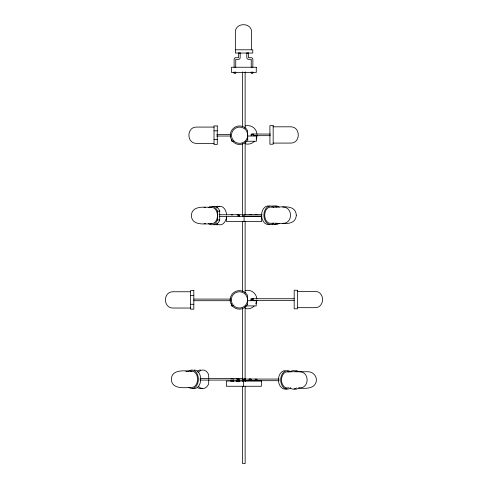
<?xml version="1.0" encoding="UTF-8"?>
<svg xmlns="http://www.w3.org/2000/svg" width="488" height="488" viewBox="0 0 488 488"><rect width="100%" height="100%" fill="white"/><g stroke="black" fill="none" stroke-linecap="round" stroke-linejoin="round"><path stroke-width="0.73" d="M208.449 207.534A9.278 6.564 -90 0 1 217.41 210.926L217.41 220.204A9.278 6.564 -90 0 1 208.449 223.602M212.335 206.607A9.278 6.564 -90 0 1 219.71 210.926L219.71 220.204A9.278 6.564 -90 0 1 214.031 224.846M185.812 371.679L188.74 371.136M204.027 207.705L205.515 207.43M282.65 223.351C293.111 223.687 293.111 206.735 282.65 207.071M299.266 388.021C309.715 388.326 309.715 371.441 299.266 371.746M235.344 49.794L252.766 49.794L252.766 53.046L235.344 53.046L235.344 32.537C234.954 22.082 252.021 22.082 251.625 32.537L251.625 49.794M238.601 52.978L240.23 52.978M246.867 52.978L248.496 52.978M273.17 126.813L290.421 126.813C300.876 126.416 300.876 143.484 290.421 143.088L273.17 143.088M214.019 127.081L196.768 127.081C186.312 126.685 186.312 143.759 196.768 143.362L214.019 143.362M214.019 130.833L217.276 130.833M270.395 134.054L253.156 134.054A1.629 1.629 0 0 0 251.527 135.676M216.733 134.407L230.72 134.407M253.156 135.676L270.395 135.676M216.733 136.036L230.72 136.036M247.386 136.036L256.401 136.036L256.401 141.245L245.879 141.245M214.019 139.611L217.276 139.611M233.099 141.245L231.599 141.245L231.599 139.757M211.731 207.43C204.85 207.241 191.717 205.204 191.387 215.568C191.717 225.932 204.85 223.888 211.731 223.705M217.483 211.176L219.783 211.176M243.292 216.025A1.629 1.153 -90 0 1 244.439 214.397L262.087 214.397M219.051 214.75L242.969 214.75M262.032 216.025L244.439 216.025L244.439 214.397M219.24 216.379L261.617 216.379L261.617 221.589L226.536 221.589L226.536 216.379M217.483 219.954L219.783 219.954M297.442 291.397L314.699 291.397C325.148 291 325.148 308.074 314.699 307.678L297.442 307.678M190.558 291.757L173.301 291.757C162.852 291.36 162.852 308.428 173.301 308.032L190.558 308.032M190.558 295.502L193.815 295.502M294.185 298.723L252.967 298.723A1.629 1.629 0 0 0 251.344 300.352M193.815 299.083L230.94 299.083M252.967 300.352L294.185 300.352M193.815 300.706L230.94 300.706M247.196 300.706L256.218 300.706L256.218 305.915L245.69 305.915M190.558 304.28L193.815 304.28M232.916 305.915L231.41 305.915L231.41 303.682M192.01 371.136C185.251 370.965 171.648 368.739 171.337 379.274C171.648 389.802 185.251 387.582 192.01 387.411A8.137 5.594 -90 0 0 197.549 378.212A8.137 5.594 -90 0 0 190.558 371.411M287.414 371.746L308.264 371.746C313.119 371.783 317.279 376.516 316.261 381.372C314.723 389.284 304.652 388.576 298.674 388.021M199.989 378.456L243.134 378.456M242.774 380.695A1.629 1.116 -90 0 1 243.89 379.066L279.252 379.066M199.989 380.085L237.625 380.085M238.589 380.085L243.134 380.085M279.252 380.695L243.89 380.695L243.89 379.066M204.027 223.431L205.515 223.705M256.908 380.695L256.908 379.066A1.629 1.183 -90 0 0 256.188 379.408M253.455 135.676L253.455 134.054A1.629 1.629 0 0 0 251.826 135.676M253.272 300.352L253.272 298.723A1.629 1.629 0 0 0 251.643 300.352M252.857 67.448L252.857 59.329A1.629 1.629 0 0 0 251.228 57.7L248.435 57.7L248.435 53.046M252.857 71.876L252.857 73.359L251.228 73.359L251.228 71.876M252.723 134.389L252.723 134.054L251.094 134.054L251.094 135.676M252.54 299.358L252.54 298.723L250.911 298.723L250.911 300.352M251.228 67.448L251.228 59.329L248.435 59.329A1.629 1.629 0 0 1 246.806 57.7L246.806 53.046M251.009 380.695L251.009 379.066A1.629 1.183 -90 0 0 250.289 379.408M250.875 380.695L250.875 379.066A1.629 1.116 -90 0 0 250.198 379.408M249.691 380.695L249.691 379.066A1.629 1.116 -90 0 0 249.014 379.408M245.44 380.085L245.44 381.585M245.135 71.815L245.135 128.222M245.135 141.941L245.135 214.354M245.135 221.21L245.135 292.861M245.135 306.58L245.135 381.28M245.135 386.618L245.135 463.6L242.597 463.6L242.597 386.618M245.074 380.695L245.074 379.066A1.629 1.116 -90 0 0 244.396 379.408M244.079 216.379L244.079 221.589M243.402 381.055L243.402 386.264M242.597 71.815L242.597 126.697M242.597 143.466L242.597 216.641M242.597 221.21L242.597 291.336M242.597 308.105L242.597 381.28M240.163 53.046L240.163 57.7A1.629 1.629 0 0 1 238.534 59.329L235.741 59.329L235.741 67.448M239.224 381.585L239.224 380.085A1.629 1.116 -90 0 0 238.107 378.456M238.809 381.585L238.809 380.085A1.629 1.183 -90 0 0 237.625 378.456L237.625 381.585M238.534 53.046L238.534 57.7L235.741 57.7A1.629 1.629 0 0 0 234.112 59.329L234.112 67.448M238.248 216.379L238.248 214.75A1.629 1.153 -90 0 1 239.401 216.379M236.924 380.085L236.924 381.585M236.509 380.085L236.509 381.585M235.741 71.876L235.741 73.359L234.112 73.359L234.112 71.876M233.343 381.585L233.343 380.085A1.629 1.183 -90 0 0 233.337 379.871M232.16 380.085L232.16 381.585M231.044 380.085L231.044 381.585M208.742 379.274L208.669 374.631A9.278 6.74 -90 0 0 198.061 372.71M208.742 380.006L208.669 383.91A9.278 6.74 -90 0 1 198.494 386.38M256.847 300.144A9.278 9.278 0 0 1 255.907 303.646M254.15 306.098A9.278 9.278 0 0 1 245.189 308.501M245.189 290.574A9.278 9.278 0 0 1 256.847 298.93M257.036 135.469A9.278 9.278 0 0 1 256.096 138.97M254.333 141.428A9.278 9.278 0 0 1 245.373 143.826M245.373 125.904A9.278 9.278 0 0 1 257.036 134.261M238.48 214.75A1.629 1.153 -90 0 1 239.632 216.379M237.333 214.75A1.629 1.153 -90 0 1 237.906 214.97M231.037 214.75A1.629 1.153 -90 0 1 231.617 214.97M232.19 214.75A1.629 1.153 -90 0 1 232.764 214.97M256.633 214.452A1.629 1.153 -90 0 1 256.932 214.397M255.486 214.452A1.629 1.153 -90 0 1 255.785 214.397M237.101 214.75A1.629 1.153 -90 0 1 237.674 214.97M249.429 214.452A1.629 1.153 -90 0 1 249.722 214.397M245.293 214.452A1.629 1.153 -90 0 1 245.592 214.397M250.93 214.452A1.629 1.153 -90 0 1 251.228 214.397M249.777 214.452A1.629 1.153 -90 0 1 250.076 214.397M250.576 214.452A1.629 1.153 -90 0 1 250.875 214.397M269.291 224.346A9.278 6.564 -90 0 1 261.592 215.208A9.278 6.564 -90 0 1 269.291 206.07M273.731 223.248A9.278 6.564 -90 0 1 263.892 215.208A9.278 6.564 -90 0 1 273.731 207.174M271.969 206.247A9.278 6.564 -90 0 1 276.946 207.174M276.946 223.248A9.278 6.564 -90 0 1 271.969 224.169M274.829 206.07A9.278 6.564 -90 0 1 279.252 207.174M279.252 223.248A9.278 6.564 -90 0 1 274.829 224.346M210.243 207.705A8.137 5.752 -90 0 1 217.483 215.568A8.137 5.752 -90 0 1 210.243 223.431M216.739 207.534A9.278 6.564 -90 0 1 226.566 214.964M226.566 216.172A9.278 6.564 -90 0 1 216.739 223.602M216.019 206.607A9.278 6.564 -90 0 1 219.417 206.607M217.715 224.846A9.278 6.564 -90 0 1 216.019 224.529M248.575 380.695A1.629 1.116 -90 0 1 248.587 380.481M288.945 387.746A8.137 5.911 -90 0 1 281.497 379.884A8.137 5.911 -90 0 1 288.945 372.021M286.92 388.845A9.278 6.74 -90 0 1 278.489 381.091A9.278 6.74 -90 0 1 285.175 370.605M290.781 387.917A9.278 6.74 -90 0 1 280.673 379.884A9.278 6.74 -90 0 1 290.781 371.85M236.924 378.456A1.629 1.116 -90 0 1 237.711 378.932M244.744 378.584A1.629 1.116 -90 0 1 245.354 379.463M202.337 388.235A9.278 6.74 -90 0 1 197.225 387.307M197.225 371.24A9.278 6.74 -90 0 1 200.592 369.995M249.167 379.408A1.629 1.183 -90 0 1 249.886 379.066M255.724 380.695A1.629 1.183 -90 0 1 255.736 380.481M254.608 380.695A1.629 1.183 -90 0 1 254.614 380.481M255.065 379.408A1.629 1.183 -90 0 1 255.785 379.066M290.171 371.85A9.278 6.374 -90 0 1 296.545 371.85M296.545 387.917A9.278 6.374 -90 0 1 290.171 387.917M295.728 370.605A9.278 6.374 -90 0 1 298.912 371.85M298.912 387.917A9.278 6.374 -90 0 1 294.075 388.845M232.16 378.456A1.629 1.183 -90 0 1 232.996 378.932M231.044 378.456A1.629 1.183 -90 0 1 231.879 378.932M236.509 378.456A1.629 1.183 -90 0 1 237.345 378.932M194.37 369.995A9.278 6.374 -90 0 1 200.69 380.481A9.278 6.374 -90 0 1 192.723 388.235M188.819 371.24A9.278 6.374 -90 0 1 198.384 379.274A9.278 6.374 -90 0 1 188.819 387.307M296.308 215.208C295.472 227.914 278.062 222.095 270.45 223.351A8.137 5.752 -90 0 1 264.697 215.208A8.137 5.752 -90 0 1 270.45 207.071C278.062 208.327 295.472 202.508 296.308 215.208M247.733 139.611L247.629 139.861A9.278 9.278 0 0 1 233.63 142.331A9.278 9.278 0 0 1 233.63 128.112A9.278 9.278 0 0 1 247.629 130.583L247.733 139.611M247.544 304.28L247.44 304.53A9.278 9.278 0 0 1 233.441 307.001A9.278 9.278 0 0 1 233.441 292.788A9.278 9.278 0 0 1 247.44 295.252L247.544 304.28M256.273 67.24L231.471 67.24L231.471 72.45L256.273 72.45L256.273 67.24M273.17 125.672L269.913 125.672L269.913 144.228L273.17 144.228L273.17 125.672M217.276 125.941L214.019 125.941L214.019 144.497L217.276 144.497L217.276 125.941M297.442 290.256L294.185 290.256L294.185 308.812L297.442 308.812L297.442 290.256M193.815 290.616L190.558 290.616L190.558 309.172L193.815 309.172L193.815 290.616M261.428 381.055L226.359 381.055L226.359 386.264L261.428 386.264L261.428 381.055M233.648 305.647A8.137 8.137 0 0 0 247.27 301.999A8.137 8.137 0 0 0 237.296 292.031A8.137 8.137 0 0 0 233.648 305.647M233.837 140.977A8.137 8.137 0 0 0 247.453 137.329A8.137 8.137 0 0 0 237.485 127.362A8.137 8.137 0 0 0 233.837 140.977"/></g></svg>
